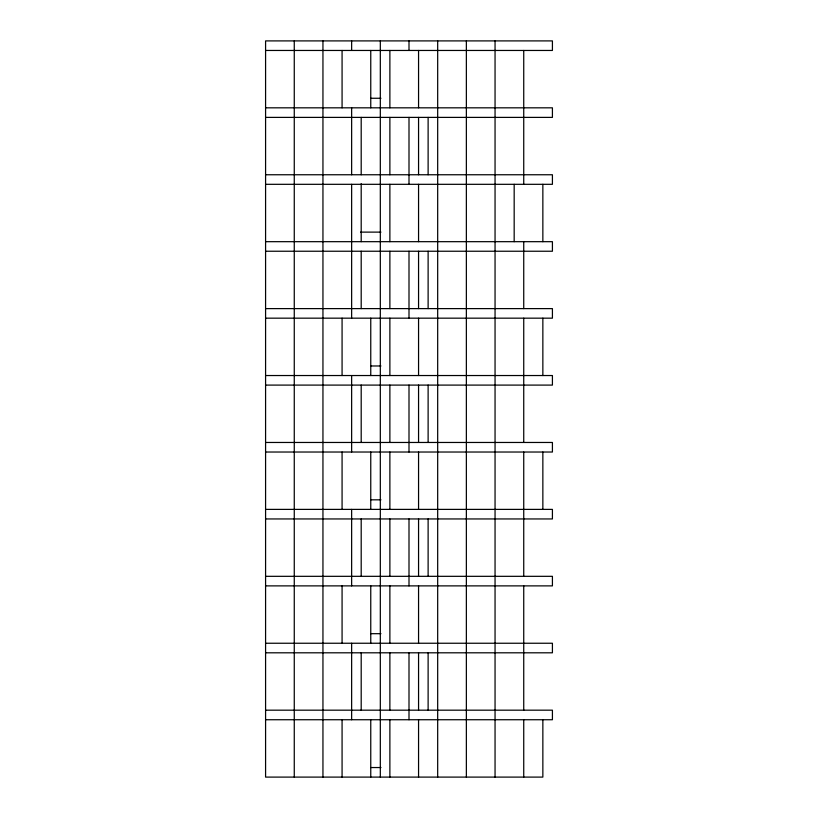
<?xml version="1.0" encoding="UTF-8"?>
<svg xmlns="http://www.w3.org/2000/svg" width="818" height="818" viewBox="0 0 818 818"><rect width="100%" height="100%" fill="white"/><g stroke="black" fill="none" stroke-linecap="round" stroke-linejoin="round"><path stroke-width="1.23" d="M265.584 50.46L552.416 50.46L552.416 40.9L265.584 40.9L265.584 777.1L542.855 777.1L542.855 719.738M370.759 98.262L380.953 98.262M265.584 107.823L552.416 107.823L552.416 117.393L265.584 117.393M265.584 174.755L552.416 174.755L552.416 184.316L265.584 184.316M360.554 232.118L380.953 232.118M265.584 241.678L552.416 241.678L552.416 251.238L265.584 251.238M265.584 308.611L552.416 308.611L552.416 318.171L265.584 318.171M370.759 365.973L380.953 365.973M265.584 375.534L552.416 375.534L552.416 385.094L265.584 385.094M265.584 442.466L552.416 442.466L552.416 452.027L265.584 452.027M370.759 499.829L380.953 499.829M265.584 509.389L552.416 509.389L552.416 518.949L265.584 518.949M265.584 576.322L552.416 576.322L552.416 585.882L265.584 585.882M370.759 633.684L380.953 633.684M265.584 643.245L552.416 643.245L552.416 652.805L265.584 652.805M265.584 710.177L552.416 710.177L552.416 719.738L265.584 719.738M370.759 767.54L380.953 767.54M542.855 184.316L542.855 241.678M542.855 318.171L542.855 375.534M542.855 452.027L542.855 509.389M523.735 50.46L523.735 184.316M523.735 241.678L523.735 308.611M523.735 318.171L523.735 442.466M523.735 452.027L523.735 576.322M523.735 585.882L523.735 710.177M523.735 719.738L523.735 777.1M514.174 184.316L514.174 241.678M495.054 40.9L495.054 777.1M466.362 40.9L466.362 777.1M437.681 40.9L437.681 777.1M428.121 117.393L428.121 174.755M428.121 251.238L428.121 308.611M428.121 385.094L428.121 442.466M428.121 518.949L428.121 576.322M428.121 652.805L428.121 710.177M418.56 50.46L418.56 107.823M418.56 117.393L418.56 174.755M418.56 184.316L418.56 241.678M418.56 251.238L418.56 308.611M418.56 318.171L418.56 375.534M418.56 385.094L418.56 442.466M418.56 452.027L418.56 509.389M418.56 518.949L418.56 576.322M418.56 585.882L418.56 643.245M418.56 652.805L418.56 710.177M418.56 719.738L418.56 777.1M409 40.9L409 50.46M409 117.393L409 184.316M409 251.238L409 318.171M409 385.094L409 452.027M409 518.949L409 585.882M409 652.805L409 719.738M389.879 50.46L389.879 107.823M389.879 117.393L389.879 174.755M389.879 184.316L389.879 241.678M389.879 251.238L389.879 308.611M389.879 318.171L389.879 375.534M389.879 385.094L389.879 442.466M389.879 452.027L389.879 509.389M389.879 518.949L389.879 576.322M389.879 585.882L389.879 643.245M389.879 652.805L389.879 710.177M389.879 719.738L389.879 777.1M380.319 40.9L380.319 777.1M370.759 50.46L370.759 107.823M370.759 318.171L370.759 375.534M370.759 452.027L370.759 509.389M370.759 585.882L370.759 643.245M370.759 719.738L370.759 777.1M361.198 117.393L361.198 174.755M361.198 183.682L361.198 241.678M361.198 251.238L361.198 308.611M361.198 385.094L361.198 442.466M361.198 518.949L361.198 576.322M361.198 652.805L361.198 710.177M351.638 40.9L351.638 50.46M351.638 107.823L351.638 174.755M351.638 184.316L351.638 318.171M351.638 375.534L351.638 452.027M351.638 509.389L351.638 585.882M351.638 643.245L351.638 719.738M342.077 50.46L342.077 107.823M342.077 318.171L342.077 375.534M342.077 452.027L342.077 509.389M342.077 585.882L342.077 643.245M342.077 719.738L342.077 777.1M322.946 40.9L322.946 777.1M294.265 40.9L294.265 777.1"/></g></svg>
